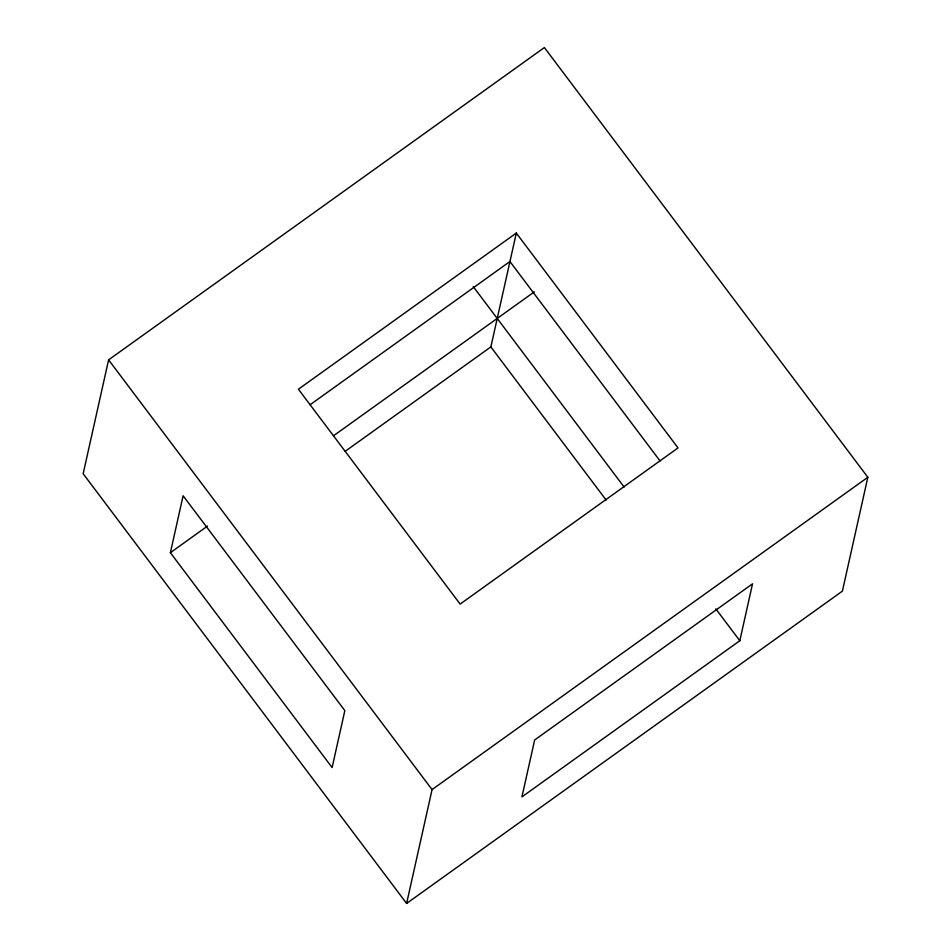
<?xml version="1.0" encoding="UTF-8"?>
<svg xmlns="http://www.w3.org/2000/svg" width="951" height="951" viewBox="0 0 951 951"><rect width="100%" height="100%" fill="white"/><g stroke="black" fill="none" stroke-linecap="round" stroke-linejoin="round"><path stroke-width="1.43" d="M108.604 359.87L83.165 473.729L406.612 903.45L842.396 591.13L867.835 477.271L544.388 47.55L108.604 359.87L432.063 789.592L406.612 903.45M170.384 552.686L183.115 495.768L344.844 710.623L332.113 767.552L170.384 552.686L207.496 526.093M345.201 451.309L490.859 346.913L516.31 233.066L678.027 447.921L460.141 604.087L298.412 389.221L516.31 233.066M739.807 640.748L752.538 583.819L534.652 739.985L521.921 796.902L739.807 640.748L715.818 608.878M310.109 404.746L509.938 261.525L660.053 460.962M333.504 435.784L534.331 291.85M432.063 789.592L867.835 477.271M473.229 286.572L624.094 487.019M490.859 346.913L606.12 500.048"/></g></svg>
